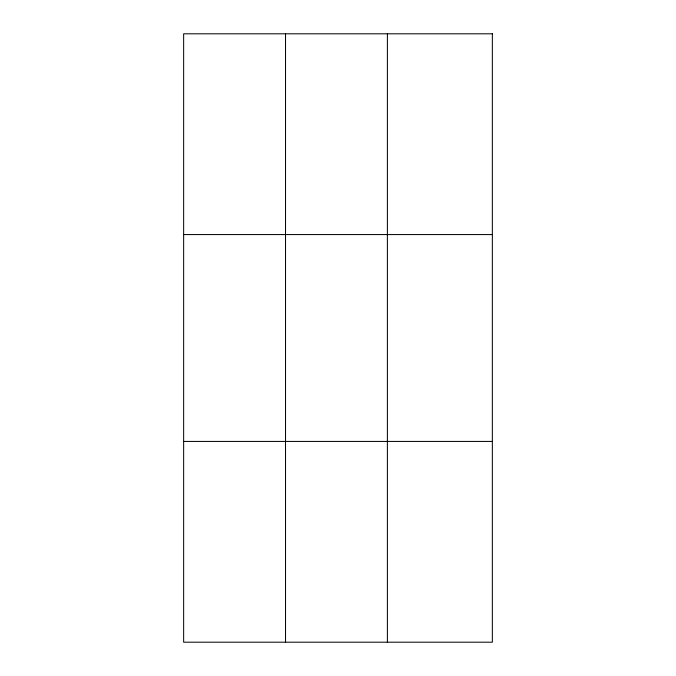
<?xml version="1.0" encoding="UTF-8"?>
<svg xmlns="http://www.w3.org/2000/svg" width="676" height="676" viewBox="0 0 676 676"><rect width="100%" height="100%" fill="white"/><g stroke="black" fill="none" stroke-linecap="round" stroke-linejoin="round"><path stroke-width="1.01" d="M285.517 642.2L285.517 33.8M387.39 642.2L387.39 33.8M183.644 234.572L492.356 234.572M183.644 441.428L492.356 441.428M492.356 33.8L492.356 642.2L183.644 642.2L183.644 33.8L492.356 33.8"/></g></svg>
